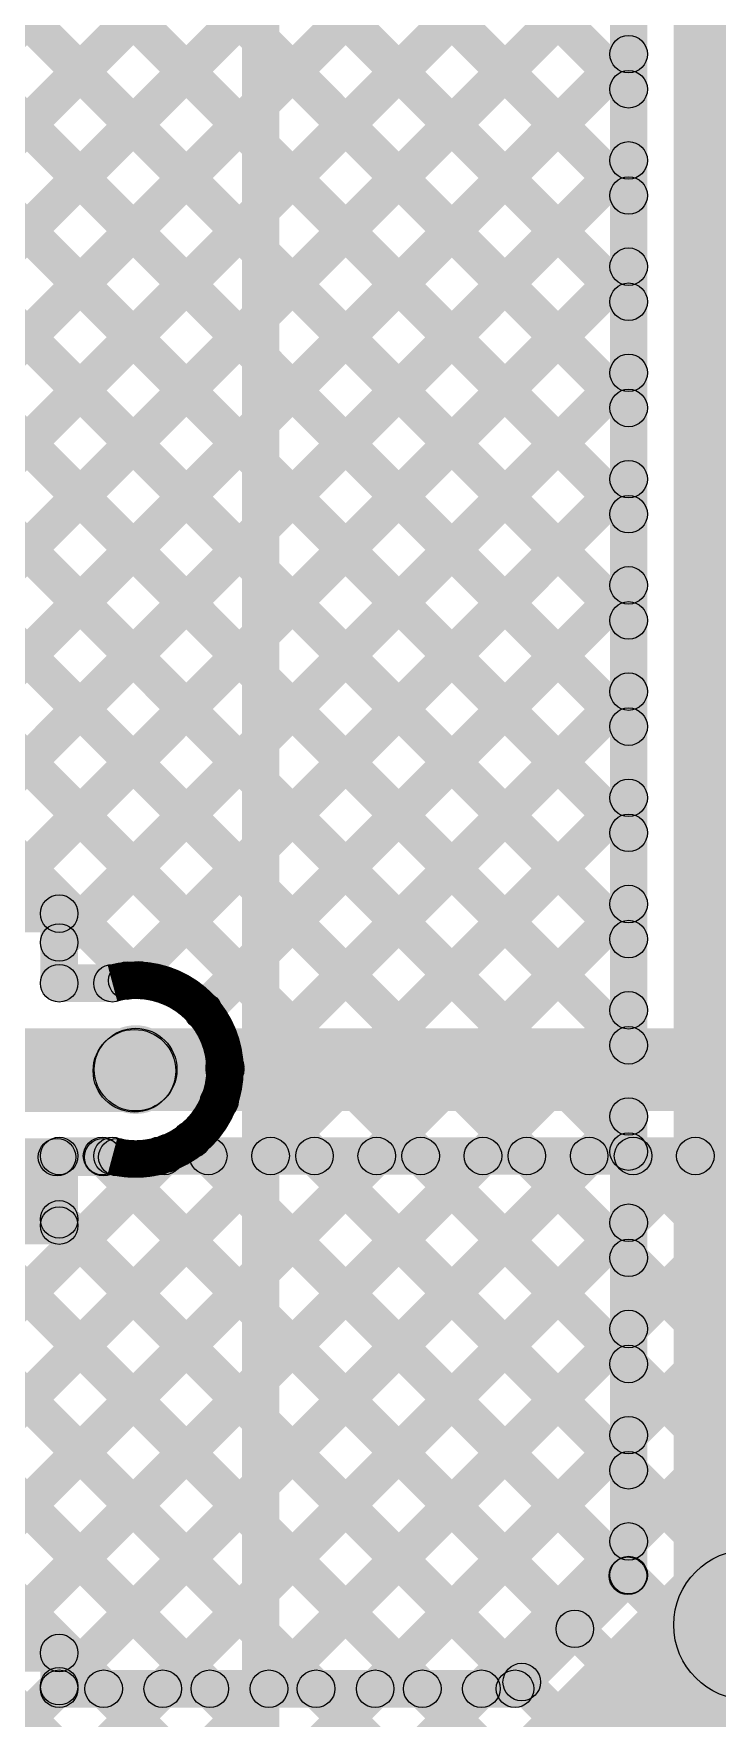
# Model space of a CAD drawing. Header units: millimetres. Extents: x -0.22 to 4.11, y -0.25 to 2.01.
# Drawn here: x 0.6531 to 0.8351, y 0.2988 to 0.7474 of the extents above; entities that cross this region are included whole.
import ezdxf

# ---------------------------------------------------------------- set-up
doc = ezdxf.new("R2010")
doc.units = ezdxf.units.MM
doc.header["$MEASUREMENT"] = 0
for name, color, linetype in [('BottomLayer', 5, 'Continuous'), ('Mechanical1', 6, 'Continuous'), ('TopLayer', 1, 'Continuous'), ('ViaHoleLayer', 16, 'Continuous')]:
    doc.layers.add(name, color=color, linetype=linetype)

msp = doc.modelspace()

# ---------------------------------------------------------------- hatches: boundary and pattern name
at = {"layer": 'BottomLayer'}
for points in [[(0.007, 0.93607), (0.01407, 0.94314), (0.93968, 0.01753), (0.93261, 0.01046)], [(0.007, 0.93607), (0.01407, 0.94314), (0.93968, 0.01753), (0.93261, 0.01046)], [(0.59038, 0.46024), (0.59038, 0.48224), (0.67991, 0.48224), (0.67991, 0.46024)], [(0.68022, 0.46055), (0.68022, 0.48255), (1.01782, 0.48255), (1.01782, 0.46055)], [(0.68769, 0.46346), (0.67213, 0.47902), (0.67244, 0.47933), (0.688, 0.46377)], [(0.61694, 0.44324), (0.61694, 0.45324), (0.67536, 0.45324), (0.67536, 0.44324)], [(0.61694, 0.44324), (0.61694, 0.45324), (0.67536, 0.45324), (0.67536, 0.44324)], [(0.68638, 0.44355), (0.68638, 0.45355), (1.01782, 0.45355), (1.01782, 0.44355)], [(0.68638, 0.44355), (0.68638, 0.45355), (1.01782, 0.45355), (1.01782, 0.44355)], [(0.22857, 0.01046), (0.2215, 0.01753), (0.65575, 0.45178), (0.66282, 0.44471)], [(0.22857, 0.01046), (0.2215, 0.01753), (0.65575, 0.45178), (0.66282, 0.44471)], [(0.25686, 0.01046), (0.24979, 0.01753), (0.68435, 0.45209), (0.69142, 0.44502)], [(0.25686, 0.01046), (0.24979, 0.01753), (0.68435, 0.45209), (0.69142, 0.44502)], [(0.28514, 0.01046), (0.27807, 0.01753), (0.71263, 0.45209), (0.7197, 0.44502)], [(0.28514, 0.01046), (0.27807, 0.01753), (0.71263, 0.45209), (0.7197, 0.44502)], [(0.31343, 0.01046), (0.30636, 0.01753), (0.74091, 0.45209), (0.74799, 0.44502)], [(0.31343, 0.01046), (0.30636, 0.01753), (0.74091, 0.45209), (0.74799, 0.44502)], [(0.34171, 0.01046), (0.33464, 0.01753), (0.7692, 0.45209), (0.77627, 0.44502)], [(0.34171, 0.01046), (0.33464, 0.01753), (0.7692, 0.45209), (0.77627, 0.44502)], [(0.37, 0.01046), (0.36292, 0.01753), (0.79748, 0.45209), (0.80455, 0.44502)], [(0.37, 0.01046), (0.36292, 0.01753), (0.79748, 0.45209), (0.80455, 0.44502)], [(0.39828, 0.01046), (0.39121, 0.01753), (0.82577, 0.45209), (0.83284, 0.44502)], [(0.39828, 0.01046), (0.39121, 0.01753), (0.82577, 0.45209), (0.83284, 0.44502)], [(0.42656, 0.01046), (0.41949, 0.01753), (0.85405, 0.45209), (0.86112, 0.44502)], [(0.42656, 0.01046), (0.41949, 0.01753), (0.85405, 0.45209), (0.86112, 0.44502)], [(0.45485, 0.01046), (0.44778, 0.01753), (0.88234, 0.45209), (0.88941, 0.44502)], [(0.45485, 0.01046), (0.44778, 0.01753), (0.88234, 0.45209), (0.88941, 0.44502)], [(0.48313, 0.01046), (0.47606, 0.01753), (0.91062, 0.45209), (0.91769, 0.44502)], [(0.48313, 0.01046), (0.47606, 0.01753), (0.91062, 0.45209), (0.91769, 0.44502)], [(0.51142, 0.01046), (0.50435, 0.01753), (0.9389, 0.45209), (0.94598, 0.44502)], [(0.51142, 0.01046), (0.50435, 0.01753), (0.9389, 0.45209), (0.94598, 0.44502)], [(0.5397, 0.01046), (0.53263, 0.01753), (0.96719, 0.45209), (0.97426, 0.44502)], [(0.5397, 0.01046), (0.53263, 0.01753), (0.96719, 0.45209), (0.97426, 0.44502)], [(0.6134, 0.4428), (0.62047, 0.44987), (1.05281, 0.01753), (1.04574, 0.01046)], [(0.6134, 0.4428), (0.62047, 0.44987), (1.05281, 0.01753), (1.04574, 0.01046)], [(0.63978, 0.44471), (0.64685, 0.45178), (1.0811, 0.01753), (1.07403, 0.01046)], [(0.63978, 0.44471), (0.64685, 0.45178), (1.0811, 0.01753), (1.07403, 0.01046)], [(0.66806, 0.44471), (0.67513, 0.45178), (1.10938, 0.01753), (1.10231, 0.01046)], [(0.66806, 0.44471), (0.67513, 0.45178), (1.10938, 0.01753), (1.10231, 0.01046)], [(0.69604, 0.44502), (0.70311, 0.45209), (1.12207, 0.03313), (1.115, 0.02606)], [(0.69604, 0.44502), (0.70311, 0.45209), (1.12207, 0.03313), (1.115, 0.02606)], [(0.72432, 0.44502), (0.73139, 0.45209), (1.12207, 0.06141), (1.115, 0.05434)], [(0.72432, 0.44502), (0.73139, 0.45209), (1.12207, 0.06141), (1.115, 0.05434)], [(0.7526, 0.44502), (0.75968, 0.45209), (1.12207, 0.0897), (1.115, 0.08262)], [(0.7526, 0.44502), (0.75968, 0.45209), (1.12207, 0.0897), (1.115, 0.08262)], [(0.78089, 0.44502), (0.78796, 0.45209), (1.12207, 0.11798), (1.115, 0.11091)], [(0.78089, 0.44502), (0.78796, 0.45209), (1.12207, 0.11798), (1.115, 0.11091)], [(0.80917, 0.44502), (0.81624, 0.45209), (1.12207, 0.14626), (1.115, 0.13919)], [(0.80917, 0.44502), (0.81624, 0.45209), (1.12207, 0.14626), (1.115, 0.13919)], [(0.6134, 0.41451), (0.62047, 0.42158), (1.02453, 0.01753), (1.01746, 0.01046)], [(0.6134, 0.41451), (0.62047, 0.42158), (1.02453, 0.01753), (1.01746, 0.01046)], [(0.56401, 0.40734), (0.57108, 0.41441), (0.96796, 0.01753), (0.96089, 0.01046)], [(0.56401, 0.40734), (0.57108, 0.41441), (0.96796, 0.01753), (0.96089, 0.01046)], [(0.59229, 0.40734), (0.59936, 0.41441), (0.99624, 0.01753), (0.98917, 0.01046)], [(0.59229, 0.40734), (0.59936, 0.41441), (0.99624, 0.01753), (0.98917, 0.01046)]]:
    msp.add_hatch(color=5, dxfattribs=at).paths.add_polyline_path(points)
h = msp.add_hatch(color=5, dxfattribs=at)
edge = h.paths.add_edge_path()
edge.add_arc((0.68022, 0.47155), 0.01181, 0, 360)
h = msp.add_hatch(color=5, dxfattribs=at)
edge = h.paths.add_edge_path()
edge.add_arc((0.67991, 0.47124), 0.011, 0, 360)
h = msp.add_hatch(color=5, dxfattribs=at)
edge = h.paths.add_edge_path()
edge.add_arc((0.67991, 0.47124), 0.011, 0, 360)
h = msp.add_hatch(color=5, dxfattribs=at)
edge = h.paths.add_edge_path()
edge.add_arc((0.68022, 0.47155), 0.011, 0, 360)
h = msp.add_hatch(color=5, dxfattribs=at)
edge = h.paths.add_edge_path()
edge.add_arc((0.68022, 0.47155), 0.011, 0, 360)
h = msp.add_hatch(color=5, dxfattribs=at)
edge = h.paths.add_edge_path()
edge.add_arc((0.65929, 0.44824), 0.005, 0, 360)
h = msp.add_hatch(color=5, dxfattribs=at)
edge = h.paths.add_edge_path()
edge.add_arc((0.65929, 0.44824), 0.005, 0, 360)
h = msp.add_hatch(color=5, dxfattribs=at)
edge = h.paths.add_edge_path()
edge.add_arc((0.6716, 0.44824), 0.005, 0, 360)
h = msp.add_hatch(color=5, dxfattribs=at)
edge = h.paths.add_edge_path()
edge.add_arc((0.6716, 0.44824), 0.005, 0, 360)
h = msp.add_hatch(color=5, dxfattribs=at)
edge = h.paths.add_edge_path()
edge.add_arc((0.67536, 0.44824), 0.005, 0, 360)
h = msp.add_hatch(color=5, dxfattribs=at)
edge = h.paths.add_edge_path()
edge.add_arc((0.67536, 0.44824), 0.005, 0, 360)
h = msp.add_hatch(color=5, dxfattribs=at)
edge = h.paths.add_edge_path()
edge.add_arc((0.67536, 0.44824), 0.005, 0, 360)
h = msp.add_hatch(color=5, dxfattribs=at)
edge = h.paths.add_edge_path()
edge.add_arc((0.67536, 0.44824), 0.005, 0, 360)
h = msp.add_hatch(color=5, dxfattribs=at)
edge = h.paths.add_edge_path()
edge.add_arc((0.68638, 0.44855), 0.005, 0, 360)
h = msp.add_hatch(color=5, dxfattribs=at)
edge = h.paths.add_edge_path()
edge.add_arc((0.68638, 0.44855), 0.005, 0, 360)
h = msp.add_hatch(color=5, dxfattribs=at)
edge = h.paths.add_edge_path()
edge.add_arc((0.68638, 0.44855), 0.005, 0, 360)
h = msp.add_hatch(color=5, dxfattribs=at)
edge = h.paths.add_edge_path()
edge.add_arc((0.68638, 0.44855), 0.005, 0, 360)
h = msp.add_hatch(color=5, dxfattribs=at)
edge = h.paths.add_edge_path()
edge.add_arc((0.68788, 0.44855), 0.005, 0, 360)
h = msp.add_hatch(color=5, dxfattribs=at)
edge = h.paths.add_edge_path()
edge.add_arc((0.68788, 0.44855), 0.005, 0, 360)
h = msp.add_hatch(color=5, dxfattribs=at)
edge = h.paths.add_edge_path()
edge.add_arc((0.69957, 0.44855), 0.005, 0, 360)
h = msp.add_hatch(color=5, dxfattribs=at)
edge = h.paths.add_edge_path()
edge.add_arc((0.69957, 0.44855), 0.005, 0, 360)
h = msp.add_hatch(color=5, dxfattribs=at)
edge = h.paths.add_edge_path()
edge.add_arc((0.71617, 0.44855), 0.005, 0, 360)
h = msp.add_hatch(color=5, dxfattribs=at)
edge = h.paths.add_edge_path()
edge.add_arc((0.71617, 0.44855), 0.005, 0, 360)
h = msp.add_hatch(color=5, dxfattribs=at)
edge = h.paths.add_edge_path()
edge.add_arc((0.72786, 0.44855), 0.005, 0, 360)
h = msp.add_hatch(color=5, dxfattribs=at)
edge = h.paths.add_edge_path()
edge.add_arc((0.72786, 0.44855), 0.005, 0, 360)
h = msp.add_hatch(color=5, dxfattribs=at)
edge = h.paths.add_edge_path()
edge.add_arc((0.74445, 0.44855), 0.005, 0, 360)
h = msp.add_hatch(color=5, dxfattribs=at)
edge = h.paths.add_edge_path()
edge.add_arc((0.74445, 0.44855), 0.005, 0, 360)
h = msp.add_hatch(color=5, dxfattribs=at)
edge = h.paths.add_edge_path()
edge.add_arc((0.75614, 0.44855), 0.005, 0, 360)
h = msp.add_hatch(color=5, dxfattribs=at)
edge = h.paths.add_edge_path()
edge.add_arc((0.75614, 0.44855), 0.005, 0, 360)
h = msp.add_hatch(color=5, dxfattribs=at)
edge = h.paths.add_edge_path()
edge.add_arc((0.77273, 0.44855), 0.005, 0, 360)
h = msp.add_hatch(color=5, dxfattribs=at)
edge = h.paths.add_edge_path()
edge.add_arc((0.77273, 0.44855), 0.005, 0, 360)
h = msp.add_hatch(color=5, dxfattribs=at)
edge = h.paths.add_edge_path()
edge.add_arc((0.78442, 0.44855), 0.005, 0, 360)
h = msp.add_hatch(color=5, dxfattribs=at)
edge = h.paths.add_edge_path()
edge.add_arc((0.78442, 0.44855), 0.005, 0, 360)
h = msp.add_hatch(color=5, dxfattribs=at)
edge = h.paths.add_edge_path()
edge.add_arc((0.80102, 0.44855), 0.005, 0, 360)
h = msp.add_hatch(color=5, dxfattribs=at)
edge = h.paths.add_edge_path()
edge.add_arc((0.80102, 0.44855), 0.005, 0, 360)
h = msp.add_hatch(color=5, dxfattribs=at)
edge = h.paths.add_edge_path()
edge.add_arc((0.81271, 0.44855), 0.005, 0, 360)
h = msp.add_hatch(color=5, dxfattribs=at)
edge = h.paths.add_edge_path()
edge.add_arc((0.81271, 0.44855), 0.005, 0, 360)
h = msp.add_hatch(color=5, dxfattribs=at)
edge = h.paths.add_edge_path()
edge.add_arc((0.8293, 0.44855), 0.005, 0, 360)
h = msp.add_hatch(color=5, dxfattribs=at)
edge = h.paths.add_edge_path()
edge.add_arc((0.8293, 0.44855), 0.005, 0, 360)
at = {"layer": 'Mechanical1'}
msp.add_hatch(color=6, dxfattribs=at).paths.add_polyline_path([(0.71853, 0.11143), (0.70853, 0.11143), (0.70853, 1.60734), (0.71853, 1.60734)])
at = {"layer": 'TopLayer'}
for points in [[(0.06578, 1.47126), (0.07285, 1.47833), (0.81507, 0.73611), (0.808, 0.72904)], [(0.06578, 1.47126), (0.07285, 1.47833), (0.81507, 0.73611), (0.808, 0.72904)], [(0.06578, 1.44297), (0.07285, 1.45004), (0.81507, 0.70782), (0.808, 0.70075)], [(0.06578, 1.44297), (0.07285, 1.45004), (0.81507, 0.70782), (0.808, 0.70075)], [(0.02412, 1.42806), (0.03119, 1.43514), (0.81507, 0.65125), (0.808, 0.64418)], [(0.02412, 1.42806), (0.03119, 1.43514), (0.81507, 0.65125), (0.808, 0.64418)], [(0.0524, 1.42806), (0.05947, 1.43514), (0.81507, 0.67954), (0.808, 0.67247)], [(0.0524, 1.42806), (0.05947, 1.43514), (0.81507, 0.67954), (0.808, 0.67247)], [(0.007, 1.4169), (0.01407, 1.42397), (0.81507, 0.62297), (0.808, 0.6159)], [(0.007, 1.4169), (0.01407, 1.42397), (0.81507, 0.62297), (0.808, 0.6159)], [(0.007, 1.38861), (0.01407, 1.39569), (0.81507, 0.59469), (0.808, 0.58761)], [(0.007, 1.38861), (0.01407, 1.39569), (0.81507, 0.59469), (0.808, 0.58761)], [(0.06578, 1.30155), (0.07285, 1.30862), (0.81507, 0.5664), (0.808, 0.55933)], [(0.06578, 1.30155), (0.07285, 1.30862), (0.81507, 0.5664), (0.808, 0.55933)], [(0.06578, 1.27327), (0.07285, 1.28034), (0.81507, 0.53812), (0.808, 0.53105)], [(0.06578, 1.27327), (0.07285, 1.28034), (0.81507, 0.53812), (0.808, 0.53105)], [(0.06578, 1.24498), (0.07285, 1.25205), (0.81507, 0.50983), (0.808, 0.50276)], [(0.06578, 1.24498), (0.07285, 1.25205), (0.81507, 0.50983), (0.808, 0.50276)], [(0.02298, 1.23121), (0.03005, 1.23828), (0.81507, 0.45326), (0.808, 0.44619)], [(0.02298, 1.23121), (0.03005, 1.23828), (0.81507, 0.45326), (0.808, 0.44619)], [(0.05126, 1.23121), (0.05833, 1.23828), (0.81507, 0.48155), (0.808, 0.47448)], [(0.05126, 1.23121), (0.05833, 1.23828), (0.81507, 0.48155), (0.808, 0.47448)], [(0.007, 1.21891), (0.01407, 1.22598), (0.81507, 0.42498), (0.808, 0.41791)], [(0.007, 1.21891), (0.01407, 1.22598), (0.81507, 0.42498), (0.808, 0.41791)], [(0.86353, 0.32371), (0.82353, 0.32371), (0.82353, 1.22506), (0.86353, 1.22506)], [(0.81653, 0.33696), (0.80653, 0.33696), (0.80653, 1.2118), (0.81653, 1.2118)], [(0.81653, 0.33696), (0.80653, 0.33696), (0.80653, 1.2118), (0.81653, 1.2118)], [(0.007, 1.19062), (0.01407, 1.1977), (0.81507, 0.3967), (0.808, 0.38962)], [(0.007, 1.19062), (0.01407, 1.1977), (0.81507, 0.3967), (0.808, 0.38962)], [(0.007, 1.16234), (0.01407, 1.16941), (0.6846, 0.49888), (0.67752, 0.49181)], [(0.007, 1.16234), (0.01407, 1.16941), (0.6846, 0.49888), (0.67752, 0.49181)], [(0.01407, 0.10708), (0.007, 0.11415), (0.808, 0.91515), (0.81507, 0.90808)], [(0.01407, 0.10708), (0.007, 0.11415), (0.808, 0.91515), (0.81507, 0.90808)], [(0.01759, 0.08232), (0.01052, 0.08939), (0.808, 0.88687), (0.81507, 0.8798)], [(0.01759, 0.08232), (0.01052, 0.08939), (0.808, 0.88687), (0.81507, 0.8798)], [(0.03932, 0.07576), (0.03225, 0.08283), (0.808, 0.85858), (0.81507, 0.85151)], [(0.03932, 0.07576), (0.03225, 0.08283), (0.808, 0.85858), (0.81507, 0.85151)], [(0.05697, 0.06512), (0.04989, 0.0722), (0.808, 0.8303), (0.81507, 0.82323)], [(0.05697, 0.06512), (0.04989, 0.0722), (0.808, 0.8303), (0.81507, 0.82323)], [(0.05697, 0.06512), (0.04989, 0.0722), (0.808, 0.8303), (0.81507, 0.82323)], [(0.05697, 0.06512), (0.04989, 0.0722), (0.808, 0.8303), (0.81507, 0.82323)], [(0.52967, 0.50954), (0.5226, 0.51662), (0.808, 0.80201), (0.81507, 0.79494)], [(0.52967, 0.50954), (0.5226, 0.51662), (0.808, 0.80201), (0.81507, 0.79494)], [(0.55795, 0.50954), (0.55088, 0.51662), (0.808, 0.77373), (0.81507, 0.76666)], [(0.55795, 0.50954), (0.55088, 0.51662), (0.808, 0.77373), (0.81507, 0.76666)], [(0.58624, 0.50954), (0.57917, 0.51662), (0.808, 0.74544), (0.81507, 0.73837)], [(0.58624, 0.50954), (0.57917, 0.51662), (0.808, 0.74544), (0.81507, 0.73837)], [(0.61452, 0.50954), (0.60745, 0.51662), (0.808, 0.71716), (0.81507, 0.71009)], [(0.61452, 0.50954), (0.60745, 0.51662), (0.808, 0.71716), (0.81507, 0.71009)], [(0.64281, 0.50954), (0.63574, 0.51662), (0.808, 0.68888), (0.81507, 0.68181)], [(0.64281, 0.50954), (0.63574, 0.51662), (0.808, 0.68888), (0.81507, 0.68181)], [(0.6634, 0.50185), (0.65633, 0.50892), (0.808, 0.66059), (0.81507, 0.65352)], [(0.6634, 0.50185), (0.65633, 0.50892), (0.808, 0.66059), (0.81507, 0.65352)], [(0.68156, 0.49173), (0.67449, 0.4988), (0.808, 0.63231), (0.81507, 0.62524)], [(0.68156, 0.49173), (0.67449, 0.4988), (0.808, 0.63231), (0.81507, 0.62524)], [(0.70174, 0.48362), (0.69467, 0.49069), (0.808, 0.60402), (0.81507, 0.59695)], [(0.70174, 0.48362), (0.69467, 0.49069), (0.808, 0.60402), (0.81507, 0.59695)], [(0.70604, 0.45964), (0.69897, 0.46671), (0.808, 0.57574), (0.81507, 0.56867)], [(0.70604, 0.45964), (0.69897, 0.46671), (0.808, 0.57574), (0.81507, 0.56867)], [(0.58738, 0.31269), (0.58031, 0.31977), (0.808, 0.54745), (0.81507, 0.54038)], [(0.58738, 0.31269), (0.58031, 0.31977), (0.808, 0.54745), (0.81507, 0.54038)], [(0.51775, 0.50808), (0.51775, 0.51808), (0.65986, 0.51808), (0.65986, 0.50808)], [(0.51775, 0.50808), (0.51775, 0.51808), (0.65986, 0.51808), (0.65986, 0.50808)], [(0.61566, 0.31269), (0.60859, 0.31977), (0.808, 0.51917), (0.81507, 0.5121)], [(0.61566, 0.31269), (0.60859, 0.31977), (0.808, 0.51917), (0.81507, 0.5121)], [(0.66486, 0.49455), (0.65486, 0.49455), (0.65486, 0.51308), (0.66486, 0.51308)], [(0.66486, 0.49455), (0.65486, 0.49455), (0.65486, 0.51308), (0.66486, 0.51308)], [(0.65986, 0.48955), (0.65986, 0.49955), (0.67406, 0.49955), (0.67406, 0.48955)], [(0.65986, 0.48955), (0.65986, 0.49955), (0.67406, 0.49955), (0.67406, 0.48955)], [(0.64395, 0.31269), (0.63688, 0.31977), (0.808, 0.49089), (0.81507, 0.48382)], [(0.64395, 0.31269), (0.63688, 0.31977), (0.808, 0.49089), (0.81507, 0.48382)], [(0.58881, 0.46055), (0.58881, 0.48255), (0.68022, 0.48255), (0.68022, 0.46055)], [(0.70048, 0.46886), (0.70755, 0.47593), (0.81507, 0.36841), (0.808, 0.36134)], [(0.70048, 0.46886), (0.70755, 0.47593), (0.81507, 0.36841), (0.808, 0.36134)], [(0.6634, 0.30386), (0.65633, 0.31093), (0.808, 0.4626), (0.81507, 0.45553)], [(0.6634, 0.30386), (0.65633, 0.31093), (0.808, 0.4626), (0.81507, 0.45553)], [(0.65986, 0.44355), (0.65986, 0.45355), (0.67406, 0.45355), (0.67406, 0.44355)], [(0.65986, 0.44355), (0.65986, 0.45355), (0.67406, 0.45355), (0.67406, 0.44355)], [(0.6916, 0.44946), (0.69867, 0.45653), (0.81488, 0.34031), (0.80781, 0.33324)], [(0.6916, 0.44946), (0.69867, 0.45653), (0.81488, 0.34031), (0.80781, 0.33324)], [(0.55909, 0.31269), (0.55202, 0.31977), (0.68506, 0.4528), (0.69213, 0.44573)], [(0.55909, 0.31269), (0.55202, 0.31977), (0.68506, 0.4528), (0.69213, 0.44573)], [(0.66486, 0.43002), (0.65486, 0.43002), (0.65486, 0.44855), (0.66486, 0.44855)], [(0.66486, 0.43002), (0.65486, 0.43002), (0.65486, 0.44855), (0.66486, 0.44855)], [(0.66775, 0.44502), (0.67482, 0.45209), (0.80074, 0.32617), (0.79367, 0.3191)], [(0.66775, 0.44502), (0.67482, 0.45209), (0.80074, 0.32617), (0.79367, 0.3191)], [(0.65633, 0.42816), (0.6634, 0.43523), (0.7866, 0.31203), (0.77953, 0.30496)], [(0.65633, 0.42816), (0.6634, 0.43523), (0.7866, 0.31203), (0.77953, 0.30496)], [(0.51775, 0.42502), (0.51775, 0.43502), (0.65986, 0.43502), (0.65986, 0.42502)], [(0.51775, 0.42502), (0.51775, 0.43502), (0.65986, 0.43502), (0.65986, 0.42502)], [(0.54486, 0.42649), (0.55193, 0.43356), (0.67525, 0.31024), (0.66818, 0.30317)], [(0.54486, 0.42649), (0.55193, 0.43356), (0.67525, 0.31024), (0.66818, 0.30317)], [(0.57314, 0.42649), (0.58021, 0.43356), (0.70354, 0.31024), (0.69647, 0.30317)], [(0.57314, 0.42649), (0.58021, 0.43356), (0.70354, 0.31024), (0.69647, 0.30317)], [(0.60143, 0.42649), (0.6085, 0.43356), (0.73182, 0.31024), (0.72475, 0.30317)], [(0.60143, 0.42649), (0.6085, 0.43356), (0.73182, 0.31024), (0.72475, 0.30317)], [(0.62971, 0.42649), (0.63678, 0.43356), (0.7601, 0.31024), (0.75303, 0.30317)], [(0.62971, 0.42649), (0.63678, 0.43356), (0.7601, 0.31024), (0.75303, 0.30317)], [(0.69099, 0.30317), (0.68392, 0.31024), (0.808, 0.43432), (0.81507, 0.42725)], [(0.69099, 0.30317), (0.68392, 0.31024), (0.808, 0.43432), (0.81507, 0.42725)], [(0.71927, 0.30317), (0.7122, 0.31024), (0.808, 0.40603), (0.81507, 0.39896)], [(0.71927, 0.30317), (0.7122, 0.31024), (0.808, 0.40603), (0.81507, 0.39896)], [(0.74756, 0.30317), (0.74049, 0.31024), (0.808, 0.37775), (0.81507, 0.37068)], [(0.74756, 0.30317), (0.74049, 0.31024), (0.808, 0.37775), (0.81507, 0.37068)], [(0.77584, 0.30317), (0.76877, 0.31024), (0.808, 0.34946), (0.81507, 0.34239)], [(0.77584, 0.30317), (0.76877, 0.31024), (0.808, 0.34946), (0.81507, 0.34239)], [(0.78481, 0.30317), (0.77773, 0.31024), (0.808, 0.3405), (0.81507, 0.33343)], [(0.78481, 0.30317), (0.77773, 0.31024), (0.808, 0.3405), (0.81507, 0.33343)], [(0.80867, 0.26056), (0.78038, 0.28884), (0.82939, 0.33785), (0.85767, 0.30957)], [(0.51775, 0.31123), (0.51775, 0.32123), (0.65986, 0.32123), (0.65986, 0.31123)], [(0.51775, 0.31123), (0.51775, 0.32123), (0.65986, 0.32123), (0.65986, 0.31123)], [(0.66486, 0.3067), (0.65486, 0.3067), (0.65486, 0.31623), (0.66486, 0.31623)], [(0.66486, 0.3067), (0.65486, 0.3067), (0.65486, 0.31623), (0.66486, 0.31623)], [(0.65986, 0.3017), (0.65986, 0.3117), (0.78127, 0.3117), (0.78127, 0.3017)], [(0.65986, 0.3017), (0.65986, 0.3117), (0.78127, 0.3117), (0.78127, 0.3017)]]:
    msp.add_hatch(color=1, dxfattribs=at).paths.add_polyline_path(points)
h = msp.add_hatch(color=1, dxfattribs=at)
edge = h.paths.add_edge_path()
edge.add_arc((0.81153, 0.74191), 0.005, 0, 360)
h = msp.add_hatch(color=1, dxfattribs=at)
edge = h.paths.add_edge_path()
edge.add_arc((0.81153, 0.74191), 0.005, 0, 360)
h = msp.add_hatch(color=1, dxfattribs=at)
edge = h.paths.add_edge_path()
edge.add_arc((0.81153, 0.73257), 0.005, 0, 360)
h = msp.add_hatch(color=1, dxfattribs=at)
edge = h.paths.add_edge_path()
edge.add_arc((0.81153, 0.73257), 0.005, 0, 360)
h = msp.add_hatch(color=1, dxfattribs=at)
edge = h.paths.add_edge_path()
edge.add_arc((0.81153, 0.71363), 0.005, 0, 360)
h = msp.add_hatch(color=1, dxfattribs=at)
edge = h.paths.add_edge_path()
edge.add_arc((0.81153, 0.71363), 0.005, 0, 360)
h = msp.add_hatch(color=1, dxfattribs=at)
edge = h.paths.add_edge_path()
edge.add_arc((0.81153, 0.70429), 0.005, 0, 360)
h = msp.add_hatch(color=1, dxfattribs=at)
edge = h.paths.add_edge_path()
edge.add_arc((0.81153, 0.70429), 0.005, 0, 360)
h = msp.add_hatch(color=1, dxfattribs=at)
edge = h.paths.add_edge_path()
edge.add_arc((0.81153, 0.68534), 0.005, 0, 360)
h = msp.add_hatch(color=1, dxfattribs=at)
edge = h.paths.add_edge_path()
edge.add_arc((0.81153, 0.68534), 0.005, 0, 360)
h = msp.add_hatch(color=1, dxfattribs=at)
edge = h.paths.add_edge_path()
edge.add_arc((0.81153, 0.676), 0.005, 0, 360)
h = msp.add_hatch(color=1, dxfattribs=at)
edge = h.paths.add_edge_path()
edge.add_arc((0.81153, 0.676), 0.005, 0, 360)
h = msp.add_hatch(color=1, dxfattribs=at)
edge = h.paths.add_edge_path()
edge.add_arc((0.81153, 0.65706), 0.005, 0, 360)
h = msp.add_hatch(color=1, dxfattribs=at)
edge = h.paths.add_edge_path()
edge.add_arc((0.81153, 0.65706), 0.005, 0, 360)
h = msp.add_hatch(color=1, dxfattribs=at)
edge = h.paths.add_edge_path()
edge.add_arc((0.81153, 0.64772), 0.005, 0, 360)
h = msp.add_hatch(color=1, dxfattribs=at)
edge = h.paths.add_edge_path()
edge.add_arc((0.81153, 0.64772), 0.005, 0, 360)
h = msp.add_hatch(color=1, dxfattribs=at)
edge = h.paths.add_edge_path()
edge.add_arc((0.81153, 0.62877), 0.005, 0, 360)
h = msp.add_hatch(color=1, dxfattribs=at)
edge = h.paths.add_edge_path()
edge.add_arc((0.81153, 0.62877), 0.005, 0, 360)
h = msp.add_hatch(color=1, dxfattribs=at)
edge = h.paths.add_edge_path()
edge.add_arc((0.81153, 0.61943), 0.005, 0, 360)
h = msp.add_hatch(color=1, dxfattribs=at)
edge = h.paths.add_edge_path()
edge.add_arc((0.81153, 0.61943), 0.005, 0, 360)
h = msp.add_hatch(color=1, dxfattribs=at)
edge = h.paths.add_edge_path()
edge.add_arc((0.81153, 0.60049), 0.005, 0, 360)
h = msp.add_hatch(color=1, dxfattribs=at)
edge = h.paths.add_edge_path()
edge.add_arc((0.81153, 0.60049), 0.005, 0, 360)
h = msp.add_hatch(color=1, dxfattribs=at)
edge = h.paths.add_edge_path()
edge.add_arc((0.81153, 0.59115), 0.005, 0, 360)
h = msp.add_hatch(color=1, dxfattribs=at)
edge = h.paths.add_edge_path()
edge.add_arc((0.81153, 0.59115), 0.005, 0, 360)
h = msp.add_hatch(color=1, dxfattribs=at)
edge = h.paths.add_edge_path()
edge.add_arc((0.81153, 0.5722), 0.005, 0, 360)
h = msp.add_hatch(color=1, dxfattribs=at)
edge = h.paths.add_edge_path()
edge.add_arc((0.81153, 0.5722), 0.005, 0, 360)
h = msp.add_hatch(color=1, dxfattribs=at)
edge = h.paths.add_edge_path()
edge.add_arc((0.81153, 0.56287), 0.005, 0, 360)
h = msp.add_hatch(color=1, dxfattribs=at)
edge = h.paths.add_edge_path()
edge.add_arc((0.81153, 0.56287), 0.005, 0, 360)
h = msp.add_hatch(color=1, dxfattribs=at)
edge = h.paths.add_edge_path()
edge.add_arc((0.81153, 0.54392), 0.005, 0, 360)
h = msp.add_hatch(color=1, dxfattribs=at)
edge = h.paths.add_edge_path()
edge.add_arc((0.81153, 0.54392), 0.005, 0, 360)
h = msp.add_hatch(color=1, dxfattribs=at)
edge = h.paths.add_edge_path()
edge.add_arc((0.81153, 0.53458), 0.005, 0, 360)
h = msp.add_hatch(color=1, dxfattribs=at)
edge = h.paths.add_edge_path()
edge.add_arc((0.81153, 0.53458), 0.005, 0, 360)
h = msp.add_hatch(color=1, dxfattribs=at)
edge = h.paths.add_edge_path()
edge.add_arc((0.81153, 0.51563), 0.005, 0, 360)
h = msp.add_hatch(color=1, dxfattribs=at)
edge = h.paths.add_edge_path()
edge.add_arc((0.81153, 0.51563), 0.005, 0, 360)
h = msp.add_hatch(color=1, dxfattribs=at)
edge = h.paths.add_edge_path()
edge.add_arc((0.65986, 0.51308), 0.005, 0, 360)
h = msp.add_hatch(color=1, dxfattribs=at)
edge = h.paths.add_edge_path()
edge.add_arc((0.65986, 0.51308), 0.005, 0, 360)
h = msp.add_hatch(color=1, dxfattribs=at)
edge = h.paths.add_edge_path()
edge.add_arc((0.65986, 0.51308), 0.005, 0, 360)
h = msp.add_hatch(color=1, dxfattribs=at)
edge = h.paths.add_edge_path()
edge.add_arc((0.65986, 0.51308), 0.005, 0, 360)
h = msp.add_hatch(color=1, dxfattribs=at)
edge = h.paths.add_edge_path()
edge.add_arc((0.65986, 0.50539), 0.005, 0, 360)
h = msp.add_hatch(color=1, dxfattribs=at)
edge = h.paths.add_edge_path()
edge.add_arc((0.65986, 0.50539), 0.005, 0, 360)
h = msp.add_hatch(color=1, dxfattribs=at)
edge = h.paths.add_edge_path()
edge.add_arc((0.81153, 0.5063), 0.005, 0, 360)
h = msp.add_hatch(color=1, dxfattribs=at)
edge = h.paths.add_edge_path()
edge.add_arc((0.81153, 0.5063), 0.005, 0, 360)
h = msp.add_hatch(color=1, dxfattribs=at)
edge = h.paths.add_edge_path()
edge.add_arc((0.65986, 0.49455), 0.005, 0, 360)
h = msp.add_hatch(color=1, dxfattribs=at)
edge = h.paths.add_edge_path()
edge.add_arc((0.65986, 0.49455), 0.005, 0, 360)
h = msp.add_hatch(color=1, dxfattribs=at)
edge = h.paths.add_edge_path()
edge.add_arc((0.65986, 0.49455), 0.005, 0, 360)
h = msp.add_hatch(color=1, dxfattribs=at)
edge = h.paths.add_edge_path()
edge.add_arc((0.65986, 0.49455), 0.005, 0, 360)
h = msp.add_hatch(color=1, dxfattribs=at)
edge = h.paths.add_edge_path()
edge.add_arc((0.67406, 0.49455), 0.005, 0, 360)
h = msp.add_hatch(color=1, dxfattribs=at)
edge = h.paths.add_edge_path()
edge.add_arc((0.67406, 0.49455), 0.005, 0, 360)
h = msp.add_hatch(color=1, dxfattribs=at)
edge = h.paths.add_edge_path()
edge.add_arc((0.67406, 0.49455), 0.005, 0, 360)
h = msp.add_hatch(color=1, dxfattribs=at)
edge = h.paths.add_edge_path()
edge.add_arc((0.67406, 0.49455), 0.005, 0, 360)
h = msp.add_hatch(color=1, dxfattribs=at)
edge = h.paths.add_edge_path()
edge.add_arc((0.67802, 0.49526), 0.005, 0, 360)
h = msp.add_hatch(color=1, dxfattribs=at)
edge = h.paths.add_edge_path()
edge.add_arc((0.67802, 0.49526), 0.005, 0, 360)
h = msp.add_hatch(color=1, dxfattribs=at)
edge = h.paths.add_edge_path()
edge.add_arc((0.68106, 0.49535), 0.005, 0, 360)
h = msp.add_hatch(color=1, dxfattribs=at)
edge = h.paths.add_edge_path()
edge.add_arc((0.68106, 0.49535), 0.005, 0, 360)
h = msp.add_hatch(color=1, dxfattribs=at)
edge = h.paths.add_edge_path()
edge.add_arc((0.6982, 0.48716), 0.005, 0, 360)
h = msp.add_hatch(color=1, dxfattribs=at)
edge = h.paths.add_edge_path()
edge.add_arc((0.6982, 0.48716), 0.005, 0, 360)
h = msp.add_hatch(color=1, dxfattribs=at)
edge = h.paths.add_edge_path()
edge.add_arc((0.81153, 0.48735), 0.005, 0, 360)
h = msp.add_hatch(color=1, dxfattribs=at)
edge = h.paths.add_edge_path()
edge.add_arc((0.81153, 0.48735), 0.005, 0, 360)
h = msp.add_hatch(color=1, dxfattribs=at)
edge = h.paths.add_edge_path()
edge.add_arc((0.68022, 0.47155), 0.01181, 0, 360)
h = msp.add_hatch(color=1, dxfattribs=at)
edge = h.paths.add_edge_path()
edge.add_arc((0.68022, 0.47155), 0.011, 0, 360)
h = msp.add_hatch(color=1, dxfattribs=at)
edge = h.paths.add_edge_path()
edge.add_arc((0.81153, 0.47801), 0.005, 0, 360)
h = msp.add_hatch(color=1, dxfattribs=at)
edge = h.paths.add_edge_path()
edge.add_arc((0.81153, 0.47801), 0.005, 0, 360)
h = msp.add_hatch(color=1, dxfattribs=at)
edge = h.paths.add_edge_path()
edge.add_arc((0.70401, 0.4724), 0.005, 0, 360)
h = msp.add_hatch(color=1, dxfattribs=at)
edge = h.paths.add_edge_path()
edge.add_arc((0.70401, 0.4724), 0.005, 0, 360)
h = msp.add_hatch(color=1, dxfattribs=at)
edge = h.paths.add_edge_path()
edge.add_arc((0.70403, 0.47155), 0.005, 0, 360)
h = msp.add_hatch(color=1, dxfattribs=at)
edge = h.paths.add_edge_path()
edge.add_arc((0.70403, 0.47155), 0.005, 0, 360)
h = msp.add_hatch(color=1, dxfattribs=at)
edge = h.paths.add_edge_path()
edge.add_arc((0.70403, 0.47155), 0.005, 0, 360)
h = msp.add_hatch(color=1, dxfattribs=at)
edge = h.paths.add_edge_path()
edge.add_arc((0.70403, 0.47155), 0.005, 0, 360)
h = msp.add_hatch(color=1, dxfattribs=at)
edge = h.paths.add_edge_path()
edge.add_arc((0.70251, 0.46318), 0.005, 0, 360)
h = msp.add_hatch(color=1, dxfattribs=at)
edge = h.paths.add_edge_path()
edge.add_arc((0.70251, 0.46318), 0.005, 0, 360)
h = msp.add_hatch(color=1, dxfattribs=at)
edge = h.paths.add_edge_path()
edge.add_arc((0.81153, 0.45907), 0.005, 0, 360)
h = msp.add_hatch(color=1, dxfattribs=at)
edge = h.paths.add_edge_path()
edge.add_arc((0.81153, 0.45907), 0.005, 0, 360)
h = msp.add_hatch(color=1, dxfattribs=at)
edge = h.paths.add_edge_path()
edge.add_arc((0.69513, 0.45299), 0.005, 0, 360)
h = msp.add_hatch(color=1, dxfattribs=at)
edge = h.paths.add_edge_path()
edge.add_arc((0.69513, 0.45299), 0.005, 0, 360)
h = msp.add_hatch(color=1, dxfattribs=at)
edge = h.paths.add_edge_path()
edge.add_arc((0.65986, 0.44855), 0.005, 0, 360)
h = msp.add_hatch(color=1, dxfattribs=at)
edge = h.paths.add_edge_path()
edge.add_arc((0.65986, 0.44855), 0.005, 0, 360)
h = msp.add_hatch(color=1, dxfattribs=at)
edge = h.paths.add_edge_path()
edge.add_arc((0.65986, 0.44855), 0.005, 0, 360)
h = msp.add_hatch(color=1, dxfattribs=at)
edge = h.paths.add_edge_path()
edge.add_arc((0.65986, 0.44855), 0.005, 0, 360)
h = msp.add_hatch(color=1, dxfattribs=at)
edge = h.paths.add_edge_path()
edge.add_arc((0.67129, 0.44855), 0.005, 0, 360)
h = msp.add_hatch(color=1, dxfattribs=at)
edge = h.paths.add_edge_path()
edge.add_arc((0.67129, 0.44855), 0.005, 0, 360)
h = msp.add_hatch(color=1, dxfattribs=at)
edge = h.paths.add_edge_path()
edge.add_arc((0.67406, 0.44855), 0.005, 0, 360)
h = msp.add_hatch(color=1, dxfattribs=at)
edge = h.paths.add_edge_path()
edge.add_arc((0.67406, 0.44855), 0.005, 0, 360)
h = msp.add_hatch(color=1, dxfattribs=at)
edge = h.paths.add_edge_path()
edge.add_arc((0.67406, 0.44855), 0.005, 0, 360)
h = msp.add_hatch(color=1, dxfattribs=at)
edge = h.paths.add_edge_path()
edge.add_arc((0.67406, 0.44855), 0.005, 0, 360)
h = msp.add_hatch(color=1, dxfattribs=at)
edge = h.paths.add_edge_path()
edge.add_arc((0.68859, 0.44926), 0.005, 0, 360)
h = msp.add_hatch(color=1, dxfattribs=at)
edge = h.paths.add_edge_path()
edge.add_arc((0.68859, 0.44926), 0.005, 0, 360)
h = msp.add_hatch(color=1, dxfattribs=at)
edge = h.paths.add_edge_path()
edge.add_arc((0.81153, 0.44973), 0.005, 0, 360)
h = msp.add_hatch(color=1, dxfattribs=at)
edge = h.paths.add_edge_path()
edge.add_arc((0.81153, 0.44973), 0.005, 0, 360)
h = msp.add_hatch(color=1, dxfattribs=at)
edge = h.paths.add_edge_path()
edge.add_arc((0.65986, 0.43169), 0.005, 0, 360)
h = msp.add_hatch(color=1, dxfattribs=at)
edge = h.paths.add_edge_path()
edge.add_arc((0.65986, 0.43169), 0.005, 0, 360)
h = msp.add_hatch(color=1, dxfattribs=at)
edge = h.paths.add_edge_path()
edge.add_arc((0.81153, 0.43078), 0.005, 0, 360)
h = msp.add_hatch(color=1, dxfattribs=at)
edge = h.paths.add_edge_path()
edge.add_arc((0.81153, 0.43078), 0.005, 0, 360)
h = msp.add_hatch(color=1, dxfattribs=at)
edge = h.paths.add_edge_path()
edge.add_arc((0.65986, 0.43002), 0.005, 0, 360)
h = msp.add_hatch(color=1, dxfattribs=at)
edge = h.paths.add_edge_path()
edge.add_arc((0.65986, 0.43002), 0.005, 0, 360)
h = msp.add_hatch(color=1, dxfattribs=at)
edge = h.paths.add_edge_path()
edge.add_arc((0.65986, 0.43002), 0.005, 0, 360)
h = msp.add_hatch(color=1, dxfattribs=at)
edge = h.paths.add_edge_path()
edge.add_arc((0.65986, 0.43002), 0.005, 0, 360)
h = msp.add_hatch(color=1, dxfattribs=at)
edge = h.paths.add_edge_path()
edge.add_arc((0.81153, 0.42144), 0.005, 0, 360)
h = msp.add_hatch(color=1, dxfattribs=at)
edge = h.paths.add_edge_path()
edge.add_arc((0.81153, 0.42144), 0.005, 0, 360)
h = msp.add_hatch(color=1, dxfattribs=at)
edge = h.paths.add_edge_path()
edge.add_arc((0.81153, 0.4025), 0.005, 0, 360)
h = msp.add_hatch(color=1, dxfattribs=at)
edge = h.paths.add_edge_path()
edge.add_arc((0.81153, 0.4025), 0.005, 0, 360)
h = msp.add_hatch(color=1, dxfattribs=at)
edge = h.paths.add_edge_path()
edge.add_arc((0.81153, 0.39316), 0.005, 0, 360)
h = msp.add_hatch(color=1, dxfattribs=at)
edge = h.paths.add_edge_path()
edge.add_arc((0.81153, 0.39316), 0.005, 0, 360)
h = msp.add_hatch(color=1, dxfattribs=at)
edge = h.paths.add_edge_path()
edge.add_arc((0.81153, 0.37421), 0.005, 0, 360)
h = msp.add_hatch(color=1, dxfattribs=at)
edge = h.paths.add_edge_path()
edge.add_arc((0.81153, 0.37421), 0.005, 0, 360)
h = msp.add_hatch(color=1, dxfattribs=at)
edge = h.paths.add_edge_path()
edge.add_arc((0.81153, 0.36488), 0.005, 0, 360)
h = msp.add_hatch(color=1, dxfattribs=at)
edge = h.paths.add_edge_path()
edge.add_arc((0.81153, 0.36488), 0.005, 0, 360)
h = msp.add_hatch(color=1, dxfattribs=at)
edge = h.paths.add_edge_path()
edge.add_arc((0.81153, 0.34593), 0.005, 0, 360)
h = msp.add_hatch(color=1, dxfattribs=at)
edge = h.paths.add_edge_path()
edge.add_arc((0.81153, 0.34593), 0.005, 0, 360)
h = msp.add_hatch(color=1, dxfattribs=at)
edge = h.paths.add_edge_path()
edge.add_arc((0.81135, 0.33678), 0.005, 0, 360)
h = msp.add_hatch(color=1, dxfattribs=at)
edge = h.paths.add_edge_path()
edge.add_arc((0.81135, 0.33678), 0.005, 0, 360)
h = msp.add_hatch(color=1, dxfattribs=at)
edge = h.paths.add_edge_path()
edge.add_arc((0.81153, 0.33696), 0.005, 0, 360)
h = msp.add_hatch(color=1, dxfattribs=at)
edge = h.paths.add_edge_path()
edge.add_arc((0.81153, 0.33696), 0.005, 0, 360)
h = msp.add_hatch(color=1, dxfattribs=at)
edge = h.paths.add_edge_path()
edge.add_arc((0.81153, 0.33696), 0.005, 0, 360)
h = msp.add_hatch(color=1, dxfattribs=at)
edge = h.paths.add_edge_path()
edge.add_arc((0.81153, 0.33696), 0.005, 0, 360)
h = msp.add_hatch(color=1, dxfattribs=at)
edge = h.paths.add_edge_path()
edge.add_arc((0.84353, 0.32371), 0.02, 0, 360)
h = msp.add_hatch(color=1, dxfattribs=at)
edge = h.paths.add_edge_path()
edge.add_arc((0.84353, 0.32371), 0.02, 0, 360)
h = msp.add_hatch(color=1, dxfattribs=at)
edge = h.paths.add_edge_path()
edge.add_arc((0.7972, 0.32264), 0.005, 0, 360)
h = msp.add_hatch(color=1, dxfattribs=at)
edge = h.paths.add_edge_path()
edge.add_arc((0.7972, 0.32264), 0.005, 0, 360)
h = msp.add_hatch(color=1, dxfattribs=at)
edge = h.paths.add_edge_path()
edge.add_arc((0.65986, 0.31623), 0.005, 0, 360)
h = msp.add_hatch(color=1, dxfattribs=at)
edge = h.paths.add_edge_path()
edge.add_arc((0.65986, 0.31623), 0.005, 0, 360)
h = msp.add_hatch(color=1, dxfattribs=at)
edge = h.paths.add_edge_path()
edge.add_arc((0.65986, 0.31623), 0.005, 0, 360)
h = msp.add_hatch(color=1, dxfattribs=at)
edge = h.paths.add_edge_path()
edge.add_arc((0.65986, 0.31623), 0.005, 0, 360)
h = msp.add_hatch(color=1, dxfattribs=at)
edge = h.paths.add_edge_path()
edge.add_arc((0.65986, 0.3074), 0.005, 0, 360)
h = msp.add_hatch(color=1, dxfattribs=at)
edge = h.paths.add_edge_path()
edge.add_arc((0.65986, 0.3074), 0.005, 0, 360)
h = msp.add_hatch(color=1, dxfattribs=at)
edge = h.paths.add_edge_path()
edge.add_arc((0.65986, 0.3067), 0.005, 0, 360)
h = msp.add_hatch(color=1, dxfattribs=at)
edge = h.paths.add_edge_path()
edge.add_arc((0.65986, 0.3067), 0.005, 0, 360)
h = msp.add_hatch(color=1, dxfattribs=at)
edge = h.paths.add_edge_path()
edge.add_arc((0.65986, 0.3067), 0.005, 0, 360)
h = msp.add_hatch(color=1, dxfattribs=at)
edge = h.paths.add_edge_path()
edge.add_arc((0.65986, 0.3067), 0.005, 0, 360)
h = msp.add_hatch(color=1, dxfattribs=at)
edge = h.paths.add_edge_path()
edge.add_arc((0.67172, 0.3067), 0.005, 0, 360)
h = msp.add_hatch(color=1, dxfattribs=at)
edge = h.paths.add_edge_path()
edge.add_arc((0.67172, 0.3067), 0.005, 0, 360)
h = msp.add_hatch(color=1, dxfattribs=at)
edge = h.paths.add_edge_path()
edge.add_arc((0.68745, 0.3067), 0.005, 0, 360)
h = msp.add_hatch(color=1, dxfattribs=at)
edge = h.paths.add_edge_path()
edge.add_arc((0.68745, 0.3067), 0.005, 0, 360)
h = msp.add_hatch(color=1, dxfattribs=at)
edge = h.paths.add_edge_path()
edge.add_arc((0.7, 0.3067), 0.005, 0, 360)
h = msp.add_hatch(color=1, dxfattribs=at)
edge = h.paths.add_edge_path()
edge.add_arc((0.7, 0.3067), 0.005, 0, 360)
h = msp.add_hatch(color=1, dxfattribs=at)
edge = h.paths.add_edge_path()
edge.add_arc((0.71574, 0.3067), 0.005, 0, 360)
h = msp.add_hatch(color=1, dxfattribs=at)
edge = h.paths.add_edge_path()
edge.add_arc((0.71574, 0.3067), 0.005, 0, 360)
h = msp.add_hatch(color=1, dxfattribs=at)
edge = h.paths.add_edge_path()
edge.add_arc((0.72828, 0.3067), 0.005, 0, 360)
h = msp.add_hatch(color=1, dxfattribs=at)
edge = h.paths.add_edge_path()
edge.add_arc((0.72828, 0.3067), 0.005, 0, 360)
h = msp.add_hatch(color=1, dxfattribs=at)
edge = h.paths.add_edge_path()
edge.add_arc((0.74402, 0.3067), 0.005, 0, 360)
h = msp.add_hatch(color=1, dxfattribs=at)
edge = h.paths.add_edge_path()
edge.add_arc((0.74402, 0.3067), 0.005, 0, 360)
h = msp.add_hatch(color=1, dxfattribs=at)
edge = h.paths.add_edge_path()
edge.add_arc((0.75657, 0.3067), 0.005, 0, 360)
h = msp.add_hatch(color=1, dxfattribs=at)
edge = h.paths.add_edge_path()
edge.add_arc((0.75657, 0.3067), 0.005, 0, 360)
h = msp.add_hatch(color=1, dxfattribs=at)
edge = h.paths.add_edge_path()
edge.add_arc((0.77231, 0.3067), 0.005, 0, 360)
h = msp.add_hatch(color=1, dxfattribs=at)
edge = h.paths.add_edge_path()
edge.add_arc((0.77231, 0.3067), 0.005, 0, 360)
h = msp.add_hatch(color=1, dxfattribs=at)
edge = h.paths.add_edge_path()
edge.add_arc((0.78127, 0.3067), 0.005, 0, 360)
h = msp.add_hatch(color=1, dxfattribs=at)
edge = h.paths.add_edge_path()
edge.add_arc((0.78127, 0.3067), 0.005, 0, 360)
h = msp.add_hatch(color=1, dxfattribs=at)
edge = h.paths.add_edge_path()
edge.add_arc((0.78127, 0.3067), 0.005, 0, 360)
h = msp.add_hatch(color=1, dxfattribs=at)
edge = h.paths.add_edge_path()
edge.add_arc((0.78127, 0.3067), 0.005, 0, 360)
h = msp.add_hatch(color=1, dxfattribs=at)
edge = h.paths.add_edge_path()
edge.add_arc((0.78306, 0.30849), 0.005, 0, 360)
h = msp.add_hatch(color=1, dxfattribs=at)
edge = h.paths.add_edge_path()
edge.add_arc((0.78306, 0.30849), 0.005, 0, 360)
at = {"layer": 'ViaHoleLayer'}
h = msp.add_hatch(color=16, dxfattribs=at)
edge = h.paths.add_edge_path()
edge.add_arc((0.68022, 0.47155), 0.00591, 0, 360)

# ---------------------------------------------------------------- linework, layer by layer
at = {"layer": 'BottomLayer', "const_width": 0.01}
msp.add_lwpolyline([(0.68638, 0.44855, -0.117329), (0.67536, 0.44824)], format="xyb", dxfattribs=at)
msp.add_lwpolyline([(0.68638, 0.44855, -0.117329), (0.67536, 0.44824)], format="xyb", dxfattribs=at)
at = {"layer": 'BottomLayer'}
for centre, radius in [((0.67991, 0.47124), 0.011), ((0.67991, 0.47124), 0.011), ((0.68022, 0.47155), 0.011), ((0.68022, 0.47155), 0.011), ((0.65929, 0.44824), 0.005), ((0.65929, 0.44824), 0.005), ((0.6716, 0.44824), 0.005), ((0.6716, 0.44824), 0.005), ((0.67536, 0.44824), 0.005), ((0.67536, 0.44824), 0.005), ((0.67536, 0.44824), 0.005), ((0.67536, 0.44824), 0.005), ((0.68638, 0.44855), 0.005), ((0.68638, 0.44855), 0.005), ((0.68638, 0.44855), 0.005), ((0.68638, 0.44855), 0.005), ((0.68788, 0.44855), 0.005), ((0.68788, 0.44855), 0.005), ((0.69957, 0.44855), 0.005), ((0.69957, 0.44855), 0.005), ((0.71617, 0.44855), 0.005), ((0.71617, 0.44855), 0.005), ((0.72786, 0.44855), 0.005), ((0.72786, 0.44855), 0.005), ((0.74445, 0.44855), 0.005), ((0.74445, 0.44855), 0.005), ((0.75614, 0.44855), 0.005), ((0.75614, 0.44855), 0.005), ((0.77273, 0.44855), 0.005), ((0.77273, 0.44855), 0.005), ((0.78442, 0.44855), 0.005), ((0.78442, 0.44855), 0.005), ((0.80102, 0.44855), 0.005), ((0.80102, 0.44855), 0.005), ((0.81271, 0.44855), 0.005), ((0.81271, 0.44855), 0.005), ((0.8293, 0.44855), 0.005), ((0.8293, 0.44855), 0.005)]:
    msp.add_circle(centre, radius, dxfattribs=at)
at = {"layer": 'TopLayer', "const_width": 0.01}
for points in [[(0.67406, 0.49455, -0.493128), (0.70403, 0.47155)], [(0.67406, 0.49455, -0.493128), (0.70403, 0.47155)], [(0.70403, 0.47155, -0.493128), (0.67406, 0.44855)], [(0.70403, 0.47155, -0.493128), (0.67406, 0.44855)]]:
    msp.add_lwpolyline(points, format="xyb", dxfattribs=at)
at = {"layer": 'TopLayer'}
for centre, radius in [((0.81153, 0.74191), 0.005), ((0.81153, 0.74191), 0.005), ((0.81153, 0.73257), 0.005), ((0.81153, 0.73257), 0.005), ((0.81153, 0.71363), 0.005), ((0.81153, 0.71363), 0.005), ((0.81153, 0.70429), 0.005), ((0.81153, 0.70429), 0.005), ((0.81153, 0.68534), 0.005), ((0.81153, 0.68534), 0.005), ((0.81153, 0.676), 0.005), ((0.81153, 0.676), 0.005), ((0.81153, 0.65706), 0.005), ((0.81153, 0.65706), 0.005), ((0.81153, 0.64772), 0.005), ((0.81153, 0.64772), 0.005), ((0.81153, 0.62877), 0.005), ((0.81153, 0.62877), 0.005), ((0.81153, 0.61943), 0.005), ((0.81153, 0.61943), 0.005), ((0.81153, 0.60049), 0.005), ((0.81153, 0.60049), 0.005), ((0.81153, 0.59115), 0.005), ((0.81153, 0.59115), 0.005), ((0.81153, 0.5722), 0.005), ((0.81153, 0.5722), 0.005), ((0.81153, 0.56287), 0.005), ((0.81153, 0.56287), 0.005), ((0.81153, 0.54392), 0.005), ((0.81153, 0.54392), 0.005), ((0.81153, 0.53458), 0.005), ((0.81153, 0.53458), 0.005), ((0.81153, 0.51563), 0.005), ((0.81153, 0.51563), 0.005), ((0.65986, 0.51308), 0.005), ((0.65986, 0.51308), 0.005), ((0.65986, 0.51308), 0.005), ((0.65986, 0.51308), 0.005), ((0.65986, 0.50539), 0.005), ((0.65986, 0.50539), 0.005), ((0.81153, 0.5063), 0.005), ((0.81153, 0.5063), 0.005), ((0.65986, 0.49455), 0.005), ((0.65986, 0.49455), 0.005), ((0.65986, 0.49455), 0.005), ((0.65986, 0.49455), 0.005), ((0.67406, 0.49455), 0.005), ((0.67406, 0.49455), 0.005), ((0.67406, 0.49455), 0.005), ((0.67406, 0.49455), 0.005), ((0.67802, 0.49526), 0.005), ((0.67802, 0.49526), 0.005), ((0.68106, 0.49535), 0.005), ((0.68106, 0.49535), 0.005), ((0.6982, 0.48716), 0.005), ((0.6982, 0.48716), 0.005), ((0.81153, 0.48735), 0.005), ((0.81153, 0.48735), 0.005), ((0.68022, 0.47155), 0.011), ((0.81153, 0.47801), 0.005), ((0.81153, 0.47801), 0.005), ((0.70401, 0.4724), 0.005), ((0.70401, 0.4724), 0.005), ((0.70403, 0.47155), 0.005), ((0.70403, 0.47155), 0.005), ((0.70403, 0.47155), 0.005), ((0.70403, 0.47155), 0.005), ((0.70251, 0.46318), 0.005), ((0.70251, 0.46318), 0.005), ((0.81153, 0.45907), 0.005), ((0.81153, 0.45907), 0.005), ((0.69513, 0.45299), 0.005), ((0.69513, 0.45299), 0.005), ((0.65986, 0.44855), 0.005), ((0.65986, 0.44855), 0.005), ((0.65986, 0.44855), 0.005), ((0.65986, 0.44855), 0.005), ((0.67129, 0.44855), 0.005), ((0.67129, 0.44855), 0.005), ((0.67406, 0.44855), 0.005), ((0.67406, 0.44855), 0.005), ((0.67406, 0.44855), 0.005), ((0.67406, 0.44855), 0.005), ((0.68859, 0.44926), 0.005), ((0.68859, 0.44926), 0.005), ((0.81153, 0.44973), 0.005), ((0.81153, 0.44973), 0.005), ((0.65986, 0.43169), 0.005), ((0.65986, 0.43169), 0.005), ((0.81153, 0.43078), 0.005), ((0.81153, 0.43078), 0.005), ((0.65986, 0.43002), 0.005), ((0.65986, 0.43002), 0.005), ((0.65986, 0.43002), 0.005), ((0.65986, 0.43002), 0.005), ((0.81153, 0.42144), 0.005), ((0.81153, 0.42144), 0.005), ((0.81153, 0.4025), 0.005), ((0.81153, 0.4025), 0.005), ((0.81153, 0.39316), 0.005), ((0.81153, 0.39316), 0.005), ((0.81153, 0.37421), 0.005), ((0.81153, 0.37421), 0.005), ((0.81153, 0.36488), 0.005), ((0.81153, 0.36488), 0.005), ((0.81153, 0.34593), 0.005), ((0.81153, 0.34593), 0.005), ((0.81135, 0.33678), 0.005), ((0.81135, 0.33678), 0.005), ((0.81153, 0.33696), 0.005), ((0.81153, 0.33696), 0.005), ((0.81153, 0.33696), 0.005), ((0.81153, 0.33696), 0.005), ((0.84353, 0.32371), 0.02), ((0.84353, 0.32371), 0.02), ((0.7972, 0.32264), 0.005), ((0.7972, 0.32264), 0.005), ((0.65986, 0.31623), 0.005), ((0.65986, 0.31623), 0.005), ((0.65986, 0.31623), 0.005), ((0.65986, 0.31623), 0.005), ((0.65986, 0.3074), 0.005), ((0.65986, 0.3074), 0.005), ((0.65986, 0.3067), 0.005), ((0.65986, 0.3067), 0.005), ((0.65986, 0.3067), 0.005), ((0.65986, 0.3067), 0.005), ((0.67172, 0.3067), 0.005), ((0.67172, 0.3067), 0.005), ((0.68745, 0.3067), 0.005), ((0.68745, 0.3067), 0.005), ((0.7, 0.3067), 0.005), ((0.7, 0.3067), 0.005), ((0.71574, 0.3067), 0.005), ((0.71574, 0.3067), 0.005), ((0.72828, 0.3067), 0.005), ((0.72828, 0.3067), 0.005), ((0.74402, 0.3067), 0.005), ((0.74402, 0.3067), 0.005), ((0.75657, 0.3067), 0.005), ((0.75657, 0.3067), 0.005), ((0.77231, 0.3067), 0.005), ((0.77231, 0.3067), 0.005), ((0.78127, 0.3067), 0.005), ((0.78127, 0.3067), 0.005), ((0.78127, 0.3067), 0.005), ((0.78127, 0.3067), 0.005), ((0.78306, 0.30849), 0.005), ((0.78306, 0.30849), 0.005)]:
    msp.add_circle(centre, radius, dxfattribs=at)

doc.saveas('drawing.dxf')
